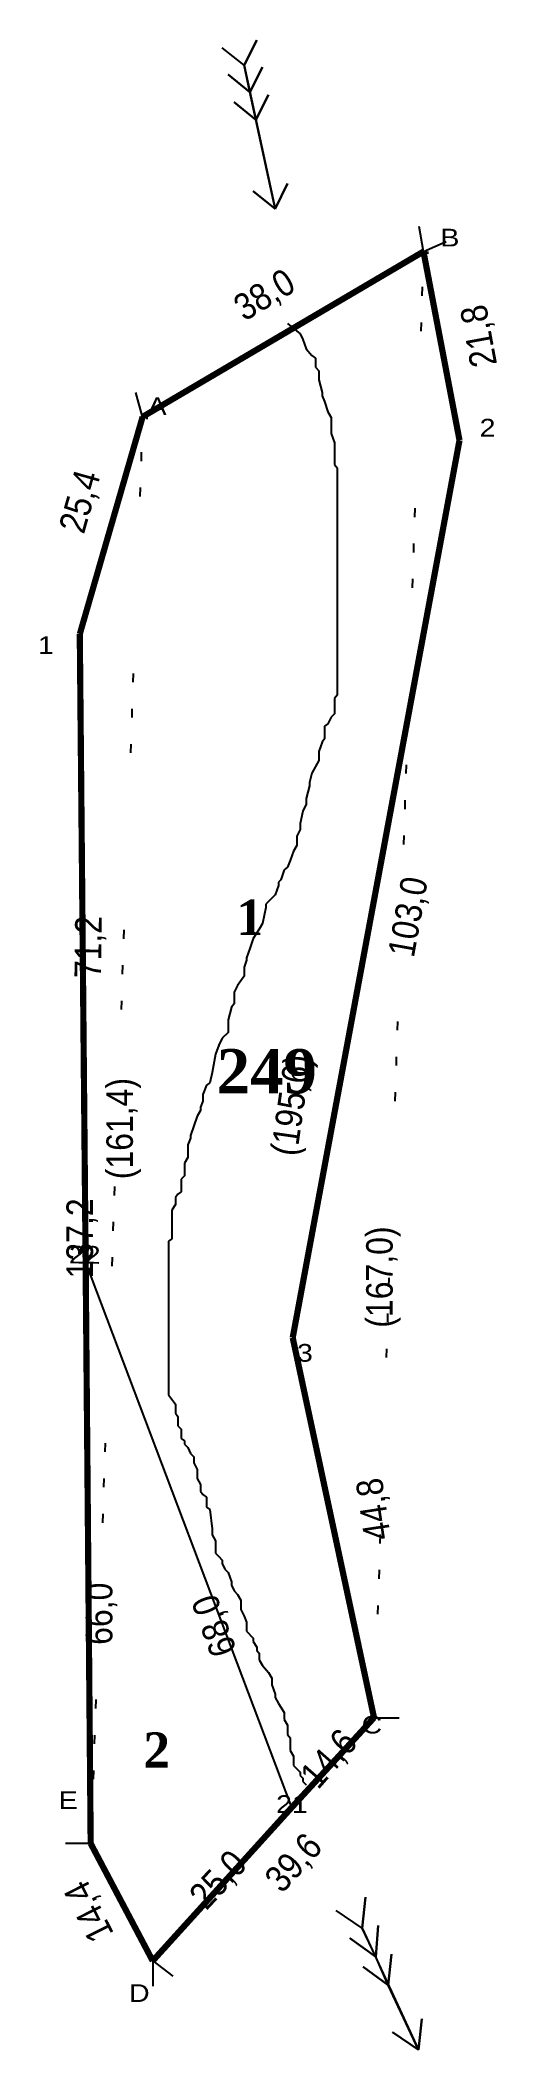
# Model space of a CAD drawing. Header units: metres. Extents: x 87 to 139, y 50 to 277.
import ezdxf
from ezdxf.enums import TextEntityAlignment as Align

# ---------------------------------------------------------------- set-up
doc = ezdxf.new("R2010")
doc.units = ezdxf.units.M
doc.linetypes.add('CHAINLINE', pattern=[29, -10, 1, -3, 1, -3, 1, -10])
for name, color, linetype in [('BLUE_STROKES', 5, 'Continuous'), ('BOUNDARY_DIMENSIONS', 220, 'Continuous'), ('CHAIN_LINES', 251, 'CHAINLINE'), ('CHAINLINE_DIMENSIONS', 251, 'Continuous'), ('DIMENSIONS', 200, 'Continuous'), ('SEPARATION_LINE', 7, 'Continuous'), ('STONES', 7, 'Continuous'), ('SUBDIVISION', 130, 'Continuous'), ('SUBDIVISION_LINES', 3, 'Continuous'), ('SURVEY_NUMBER', 1, 'Continuous')]:
    doc.layers.add(name, color=color, linetype=linetype)
doc.layers.add('BOUNDARY', color=1, linetype='Continuous', lineweight=100)
doc.styles.add('TIMES_NEW_ROMAN', font='timesbd.ttf')

msp = doc.modelspace()

# ---------------------------------------------------------------- linework, layer by layer
at = {"layer": 'BLUE_STROKES'}
for points in [[(110.46, 274.46), (111.89, 277.3)], [(111.89, 277.3), (110.46, 274.46)], [(110.46, 274.46), (108, 276.45)], [(111.13, 271.42), (108.66, 273.41)], [(108.66, 273.41), (111.13, 271.42)], [(110.46, 274.46), (113.97, 258.26)], [(111.13, 271.42), (110.46, 274.46)], [(111.13, 271.42), (112.55, 274.27)], [(112.55, 274.27), (111.13, 271.42)], [(111.79, 268.3), (109.33, 270.29)], [(109.33, 270.29), (111.79, 268.3)], [(111.79, 268.3), (111.13, 271.42)], [(111.79, 268.3), (113.21, 271.14)], [(113.21, 271.14), (111.79, 268.3)], [(113.97, 258.26), (111.79, 268.3)], [(113.97, 258.26), (115.39, 261.1)], [(115.39, 261.1), (113.97, 258.26)], [(113.97, 258.26), (111.51, 260.25)], [(111.51, 260.25), (113.97, 258.26)], [(115.39, 245.28), (116.81, 244.14)], [(116.81, 244.14), (117.1, 243.48)], [(117.1, 243.48), (117.48, 242.43)], [(117.48, 242.43), (118.14, 241.68)], [(118.14, 241.68), (118.52, 241.39)], [(118.52, 241.39), (118.52, 241.01)], [(118.52, 241.01), (118.52, 240.63)], [(118.52, 240.63), (118.52, 240.35)], [(118.52, 240.35), (118.9, 239.97)], [(118.9, 239.97), (118.9, 239.59)], [(118.9, 239.59), (118.9, 239.21)], [(118.9, 239.21), (118.9, 238.93)], [(118.9, 238.93), (119.28, 237.51)], [(119.28, 237.51), (119.28, 237.13)], [(119.28, 237.13), (119.56, 236.47)], [(119.56, 236.47), (119.94, 235.33)], [(119.94, 235.33), (120.32, 234.67)], [(120.32, 234.67), (120.32, 234)], [(120.32, 234), (120.32, 233.62)], [(120.32, 233.62), (120.32, 233.24)], [(120.32, 233.24), (120.32, 232.87)], [(120.32, 232.87), (120.7, 231.82)], [(120.7, 231.82), (120.7, 231.16)], [(120.7, 231.16), (120.7, 230.4)], [(120.7, 230.4), (120.7, 230.12)], [(120.7, 230.12), (120.7, 229.74)], [(120.7, 229.74), (120.7, 229.36)], [(120.7, 229.36), (120.98, 228.98)], [(120.98, 228.98), (120.98, 228.7)], [(120.98, 228.7), (120.98, 228.32)], [(120.98, 228.32), (120.98, 227.94)], [(120.98, 227.94), (120.98, 227.66)], [(120.98, 227.66), (120.98, 226.52)], [(120.98, 226.52), (120.98, 225.19)], [(120.98, 225.19), (120.98, 224.81)], [(120.98, 224.81), (120.98, 224.43)], [(120.98, 224.43), (120.98, 224.06)], [(120.98, 224.06), (120.98, 223.39)], [(120.98, 223.39), (120.98, 223.01)], [(120.98, 223.01), (120.98, 222.73)], [(120.98, 222.73), (120.98, 222.35)], [(120.98, 222.35), (120.98, 221.59)], [(120.98, 221.59), (120.98, 220.55)], [(120.98, 220.55), (120.98, 219.89)], [(120.98, 219.89), (120.98, 219.51)], [(120.98, 219.51), (120.98, 219.13)], [(120.98, 219.13), (120.98, 218.84)], [(120.98, 218.84), (120.98, 218.09)], [(120.98, 218.09), (120.98, 217.42)], [(120.98, 217.42), (120.98, 217.04)], [(120.98, 217.04), (120.98, 216.38)], [(120.98, 216.38), (120.98, 216)], [(120.98, 216), (120.98, 215.62)], [(120.98, 215.62), (120.98, 215.24)], [(120.98, 215.24), (120.98, 214.58)], [(120.98, 214.58), (120.98, 214.2)], [(120.98, 214.2), (120.98, 213.92)], [(120.98, 213.92), (120.98, 212.78)], [(120.98, 212.78), (120.98, 212.12)], [(120.98, 212.12), (120.98, 210.7)], [(120.98, 210.7), (120.98, 210.03)], [(120.98, 210.03), (120.98, 208.9)], [(120.98, 208.9), (120.98, 208.61)], [(120.98, 208.61), (120.98, 207.57)], [(120.98, 207.57), (120.98, 206.81)], [(120.98, 206.81), (120.98, 206.43)], [(120.98, 206.43), (120.98, 205.39)], [(120.98, 205.39), (120.98, 205.01)], [(120.98, 205.01), (120.98, 204.73)], [(120.98, 204.73), (120.98, 203.97)], [(120.98, 203.31), (120.7, 202.93)], [(120.7, 202.93), (120.7, 202.27)], [(120.7, 202.27), (120.7, 201.89)], [(120.98, 203.97), (120.98, 203.69)], [(120.98, 203.69), (120.98, 203.31)], [(119.94, 200.09), (119.56, 199.8)], [(119.56, 199.8), (119.56, 199.42)], [(120.32, 200.84), (119.94, 200.09)], [(120.7, 201.22), (120.32, 200.84)], [(120.7, 201.89), (120.7, 201.22)], [(119.28, 198), (118.9, 196.96)], [(119.56, 198.38), (119.28, 198)], [(119.56, 199.42), (119.56, 198.76)], [(119.56, 198.76), (119.56, 198.38)], [(118.9, 195.92), (118.14, 194.5)], [(118.9, 196.96), (118.9, 196.58)], [(118.9, 196.58), (118.9, 195.92)], [(117.85, 193.08), (117.48, 191.65)], [(118.14, 194.5), (117.85, 193.45)], [(117.85, 193.45), (117.85, 193.08)], [(117.48, 190.99), (117.1, 190.23)], [(117.48, 191.65), (117.48, 191.28)], [(117.48, 191.28), (117.48, 190.99)], [(117.1, 190.23), (116.81, 188.81)], [(116.81, 188.81), (116.81, 188.15)], [(116.43, 186.35), (116.05, 185.69)], [(116.81, 188.15), (116.43, 187.39)], [(116.43, 187.39), (116.43, 186.35)], [(115.39, 183.89), (115.01, 183.6)], [(115.68, 184.64), (115.39, 183.89)], [(116.05, 185.69), (115.68, 184.64)], [(114.35, 181.8), (113.97, 180.76)], [(114.63, 182.47), (114.35, 182.18)], [(114.35, 182.18), (114.35, 181.8)], [(115.01, 183.6), (114.63, 182.47)], [(112.93, 179.34), (112.55, 177.54)], [(113.21, 180), (112.93, 179.72)], [(112.93, 179.72), (112.93, 179.34)], [(113.97, 180.76), (113.21, 180)], [(112.55, 177.54), (112.17, 176.88)], [(111.51, 175.83), (111.13, 174.7)], [(112.17, 176.88), (111.51, 175.83)], [(110.75, 173.37), (110.46, 172.61)], [(110.46, 172.61), (110.46, 172.23)], [(111.13, 174.7), (110.75, 173.65)], [(110.75, 173.65), (110.75, 173.37)], [(109.71, 170.53), (109.33, 169.77)], [(110.46, 171.57), (109.71, 170.53)], [(110.46, 172.23), (110.46, 171.57)], [(109.04, 168.07), (108.66, 166.64)], [(109.33, 168.44), (109.04, 168.07)], [(109.33, 169.77), (109.33, 168.44)], [(108.66, 166.64), (108.66, 166.27)], [(108.66, 166.27), (108.66, 165.22)], [(107.62, 163.8), (107.24, 162.76)], [(108, 164.56), (107.62, 163.8)], [(108.66, 165.22), (108, 164.56)], [(107.24, 162.76), (106.86, 160.68)], [(106.2, 159.25), (105.82, 158.21)], [(106.58, 159.54), (106.2, 159.25)], [(106.86, 160.68), (106.58, 159.54)], [(105.82, 157.45), (105.54, 156.79)], [(105.54, 156.79), (105.54, 156.41)], [(105.82, 158.21), (105.82, 157.83)], [(105.82, 157.83), (105.82, 157.45)], [(105.16, 155.75), (104.4, 153.57)], [(105.54, 156.41), (105.16, 155.75)], [(104.4, 153.29), (104.12, 152.53)], [(104.12, 152.53), (104.12, 152.15)], [(104.12, 152.15), (104.12, 151.87)], [(104.4, 153.57), (104.4, 153.29)], [(104.12, 151.11), (103.74, 150.44)], [(103.74, 150.44), (103.74, 150.06)], [(103.74, 150.06), (103.74, 149.02)], [(104.12, 151.87), (104.12, 151.11)], [(103.74, 149.02), (103.36, 148.64)], [(103.36, 148.64), (103.36, 148.26)], [(103.36, 148.26), (103.36, 147.6)], [(103.36, 147.6), (103.36, 147.22)], [(102.7, 145.8), (102.32, 145.14)], [(102.98, 146.94), (102.7, 146.56)], [(102.7, 146.56), (102.7, 145.8)], [(103.36, 147.22), (102.98, 146.94)], [(102.32, 145.14), (102.32, 144.1)], [(102.32, 144.1), (102.32, 143.34)], [(102.32, 143.34), (102.32, 143.05)], [(102.32, 143.05), (102.32, 142.3)], [(102.32, 141.92), (101.94, 141.63)], [(101.94, 141.63), (101.94, 141.25)], [(101.94, 141.25), (101.94, 140.21)], [(102.32, 142.3), (102.32, 141.92)], [(101.94, 140.21), (101.94, 139.83)], [(101.94, 139.83), (101.94, 139.45)], [(101.94, 139.45), (101.94, 138.41)], [(101.94, 138.41), (101.94, 138.13)], [(101.94, 138.13), (101.94, 137.75)], [(101.94, 137.75), (101.94, 136.99)], [(101.94, 136.99), (101.94, 136.33)], [(101.94, 136.33), (101.94, 135.95)], [(101.94, 135.95), (101.94, 134.91)], [(101.94, 134.91), (101.94, 134.24)], [(101.94, 134.24), (101.94, 133.11)], [(101.94, 133.11), (101.94, 132.44)], [(101.94, 132.44), (101.94, 131.4)], [(101.94, 131.4), (101.94, 130.64)], [(101.94, 130.64), (101.94, 129.98)], [(101.94, 129.98), (101.94, 129.32)], [(101.94, 129.32), (101.94, 128.94)], [(101.94, 128.94), (101.94, 128.18)], [(101.94, 128.18), (101.94, 127.9)], [(101.94, 127.9), (101.94, 127.52)], [(101.94, 127.52), (101.94, 127.14)], [(101.94, 127.14), (101.94, 126.48)], [(101.94, 126.48), (101.94, 125.72)], [(101.94, 125.72), (101.94, 125.43)], [(101.94, 125.43), (101.94, 124.68)], [(101.94, 124.68), (101.94, 124.3)], [(101.94, 124.3), (102.7, 123.25)], [(102.7, 123.25), (102.7, 122.97)], [(102.7, 122.97), (102.7, 122.59)], [(102.7, 122.59), (102.7, 122.21)], [(102.7, 122.21), (102.98, 121.83)], [(102.98, 121.83), (102.98, 121.17)], [(102.98, 121.17), (102.98, 120.79)], [(102.98, 120.79), (103.36, 120.41)], [(103.36, 120.41), (103.36, 120.13)], [(103.36, 120.13), (103.36, 119.37)], [(103.36, 119.37), (103.74, 119.09)], [(103.74, 119.09), (103.74, 118.71)], [(103.74, 118.71), (104.12, 118.33)], [(104.12, 118.33), (104.4, 117.66)], [(104.4, 117.66), (104.78, 117.29)], [(104.78, 117.29), (104.78, 116.91)], [(104.78, 116.91), (104.78, 116.62)], [(104.78, 116.62), (105.16, 115.86)], [(105.16, 115.86), (105.16, 115.49)], [(105.16, 115.49), (105.16, 115.2)], [(105.16, 115.2), (105.16, 114.82)], [(105.16, 114.82), (105.54, 114.16)], [(105.54, 114.16), (105.54, 113.78)], [(105.54, 113.78), (105.54, 113.4)], [(105.54, 113.4), (105.82, 113.02)], [(105.82, 113.02), (106.2, 112.74)], [(106.2, 112.74), (106.2, 112.36)], [(106.2, 112.36), (106.2, 111.98)], [(106.2, 111.98), (106.2, 111.6)], [(106.2, 111.6), (106.58, 111.32)], [(106.58, 111.32), (106.86, 109.14)], [(106.86, 109.14), (106.86, 108.48)], [(106.86, 108.48), (107.24, 107.81)], [(107.24, 107.81), (107.24, 107.05)], [(107.24, 107.05), (107.24, 106.67)], [(107.24, 106.67), (107.24, 106.39)], [(107.24, 106.39), (107.62, 106.01)], [(107.62, 106.01), (108, 105.63)], [(108, 105.63), (108, 105.25)], [(108, 105.25), (108.29, 104.59)], [(108.29, 104.59), (108.66, 104.21)], [(108.66, 104.21), (109.04, 103.17)], [(109.04, 103.17), (109.04, 102.79)], [(109.04, 102.79), (109.33, 102.13)], [(109.33, 102.13), (109.71, 101.75)], [(109.71, 101.75), (110.09, 101.09)], [(110.09, 101.09), (110.09, 100.71)], [(110.09, 100.71), (110.09, 100.04)], [(110.09, 100.04), (110.46, 99.29)], [(110.46, 99.29), (110.75, 98.62)], [(110.75, 98.62), (110.75, 98.24)], [(110.75, 98.24), (110.75, 97.86)], [(110.75, 97.86), (110.75, 97.58)], [(110.75, 97.58), (111.51, 96.82)], [(111.51, 96.82), (111.51, 96.44)], [(111.51, 96.44), (111.89, 95.78)], [(111.89, 95.78), (111.89, 95.4)], [(111.89, 95.4), (112.17, 95.12)], [(112.17, 95.12), (112.17, 94.74)], [(112.17, 94.74), (112.17, 94.36)], [(112.17, 94.36), (112.55, 93.7)], [(112.55, 93.7), (113.21, 92.94)], [(113.21, 92.94), (113.59, 92.27)], [(113.59, 92.27), (113.59, 91.52)], [(113.59, 91.52), (113.97, 90.47)], [(113.97, 90.47), (113.97, 90.1)], [(113.97, 90.1), (114.35, 89.43)], [(114.35, 89.43), (115.01, 88.39)], [(115.01, 88.39), (115.01, 87.63)], [(115.01, 87.63), (115.39, 86.97)], [(115.39, 86.97), (115.39, 86.59)], [(115.39, 86.59), (115.39, 85.93)], [(115.39, 85.93), (115.68, 85.55)], [(115.68, 85.55), (115.68, 85.17)], [(115.68, 85.17), (115.68, 84.13)], [(115.68, 84.13), (116.05, 83.46)], [(116.05, 83.46), (116.05, 82.42)], [(116.05, 82.42), (116.43, 82.04)], [(116.43, 82.04), (116.81, 81.66)], [(116.81, 81.66), (116.81, 81.29)], [(116.81, 81.29), (117.1, 81)], [(117.1, 81), (117.1, 80.62)], [(117.1, 80.62), (117.48, 80.24)], [(123.82, 64.04), (120.89, 66.03)], [(123.82, 64.04), (124.2, 67.55)], [(124.2, 67.55), (123.82, 64.04)], [(123.82, 64.04), (130.17, 50.31)], [(125.34, 60.82), (123.82, 64.04)], [(125.34, 60.82), (125.62, 64.33)], [(125.62, 64.33), (125.34, 60.82)], [(125.34, 60.82), (122.4, 62.91)], [(122.4, 62.91), (125.34, 60.82)], [(126.76, 57.6), (123.92, 59.68)], [(123.92, 59.68), (126.76, 57.6)], [(126.76, 57.6), (125.34, 60.82)], [(126.76, 57.6), (127.14, 61.11)], [(127.14, 61.11), (126.76, 57.6)], [(130.17, 50.31), (126.76, 57.6)], [(130.17, 50.31), (127.23, 52.3)], [(127.23, 52.3), (130.17, 50.31)], [(130.17, 50.31), (130.55, 53.81)], [(130.55, 53.81), (130.17, 50.31)]]:
    msp.add_lwpolyline(points, dxfattribs=at)
at = {"layer": 'BOUNDARY', "const_width": 0.7}
for points in [[(99, 234.76), (130.74, 253.42)], [(130.74, 253.42), (134.81, 232.11)], [(91.9, 210.22), (99, 234.76)], [(134.81, 232.11), (115.96, 130.74)], [(92.56, 139.36), (91.9, 210.22)], [(93.13, 73.61), (92.56, 139.36)], [(115.96, 130.74), (125.15, 87.82)], [(125.15, 87.82), (115.86, 77.69)], [(115.86, 77.69), (100.14, 60.35)], [(100.14, 60.35), (93.13, 73.61)]]:
    msp.add_lwpolyline(points, dxfattribs=at)
at = {"layer": 'CHAIN_LINES', "linetype": 'CHAINLINE'}
for points in [[(130.74, 253.42), (125.15, 87.82)], [(99, 234.76), (93.13, 73.61)]]:
    msp.add_lwpolyline(points, dxfattribs=at)
at = {"layer": 'SEPARATION_LINE'}
for points in [[(130.74, 253.42), (130.26, 256.27)], [(130.74, 253.42), (133.3, 254.56)], [(131.21, 253.42), (131.21, 253.16)], [(99, 234.76), (98.24, 237.51)], [(99.47, 234.76), (99.47, 234.5)], [(125.15, 87.82), (127.99, 87.82)], [(93.13, 73.61), (90.29, 73.61)], [(100.14, 60.35), (100.14, 57.51)], [(100.14, 60.35), (102.41, 58.64)]]:
    msp.add_lwpolyline(points, dxfattribs=at)
at = {"layer": 'SUBDIVISION_LINES'}
msp.add_lwpolyline([(115.86, 77.69), (92.56, 139.36)], dxfattribs=at)

# ---------------------------------------------------------------- texts
at = {"layer": 'BOUNDARY_DIMENSIONS', "width": 0.9}
for s, rotation, p in [('38,0', 31.0652, (112.74, 248.58)), ('21,8', 100.5208, (136.95, 243.87)), ('25,4', 74.268, (91.87, 225.2)), ('103,0', 79.7652, (128.97, 178.29)), ('137,2', 90, (91.89, 141.96)), ('44,8', 98.5691, (125.06, 111.35)), ('39,6', 47.6264, (116.02, 71.48)), ('14,4', 116.9061, (92.87, 65.89))]:
    msp.add_text(s, height=3, rotation=rotation, dxfattribs=at).set_placement(p, align=Align.MIDDLE_CENTER)
at = {"layer": 'CHAINLINE_DIMENSIONS', "width": 0.9}
for s, rotation, p in [('(195,6)', 81.8699, (115.75, 157.03)), ('(161,4)', 90, (96.4, 154.36)), ('(167,0)', 90, (125.76, 137.59))]:
    msp.add_text(s, height=3, rotation=rotation, dxfattribs=at).set_placement(p, align=Align.MIDDLE_CENTER)
at = {"layer": 'DIMENSIONS', "width": 0.9}
for s, rotation, p in [('71,2', 89.2361, (92.84, 174.87)), ('66,0', 90, (94.08, 99.56)), ('68,0', 110.1126, (107.06, 98.18)), ('14,6', 48.743, (120.01, 83.23)), ('25,0', 47.0096, (107.5, 69.56))]:
    msp.add_text(s, height=3, rotation=rotation, dxfattribs=at).set_placement(p, align=Align.MIDDLE_CENTER)
at = {"layer": 'STONES', "width": 1.2}
for s, p in [('B', (133.73, 255)), ('2', (137.98, 233.53)), ('1', (88.07, 208.98)), ('3', (117.34, 129.03)), ('E', (90.6, 78.5)), ('21', (115.87, 78.06)), ('D', (98.63, 56.71))]:
    msp.add_text(s, height=2, dxfattribs=at).set_placement(p, align=Align.MIDDLE_CENTER)
for s, rotation, p in [('A', -0.6095, (100.65, 235.96)), ('22', -0.971, (92.46, 140.11)), ('C', -0.8551, (124.91, 87.03))]:
    msp.add_text(s, height=2, rotation=rotation, dxfattribs=at).set_placement(p, align=Align.MIDDLE_CENTER)
at = {"layer": 'SUBDIVISION', "style": 'TIMES_NEW_ROMAN'}
for s, p in [('1', (111.12, 178.23)), ('2', (100.59, 84.16))]:
    msp.add_text(s, height=4, dxfattribs=at).set_placement(p, align=Align.MIDDLE_CENTER)
at = {"layer": 'SURVEY_NUMBER', "style": 'TIMES_NEW_ROMAN'}
msp.add_text('249', height=5, dxfattribs=at).set_placement((113.03, 160.84), align=Align.MIDDLE_CENTER)

doc.saveas('drawing.dxf')
